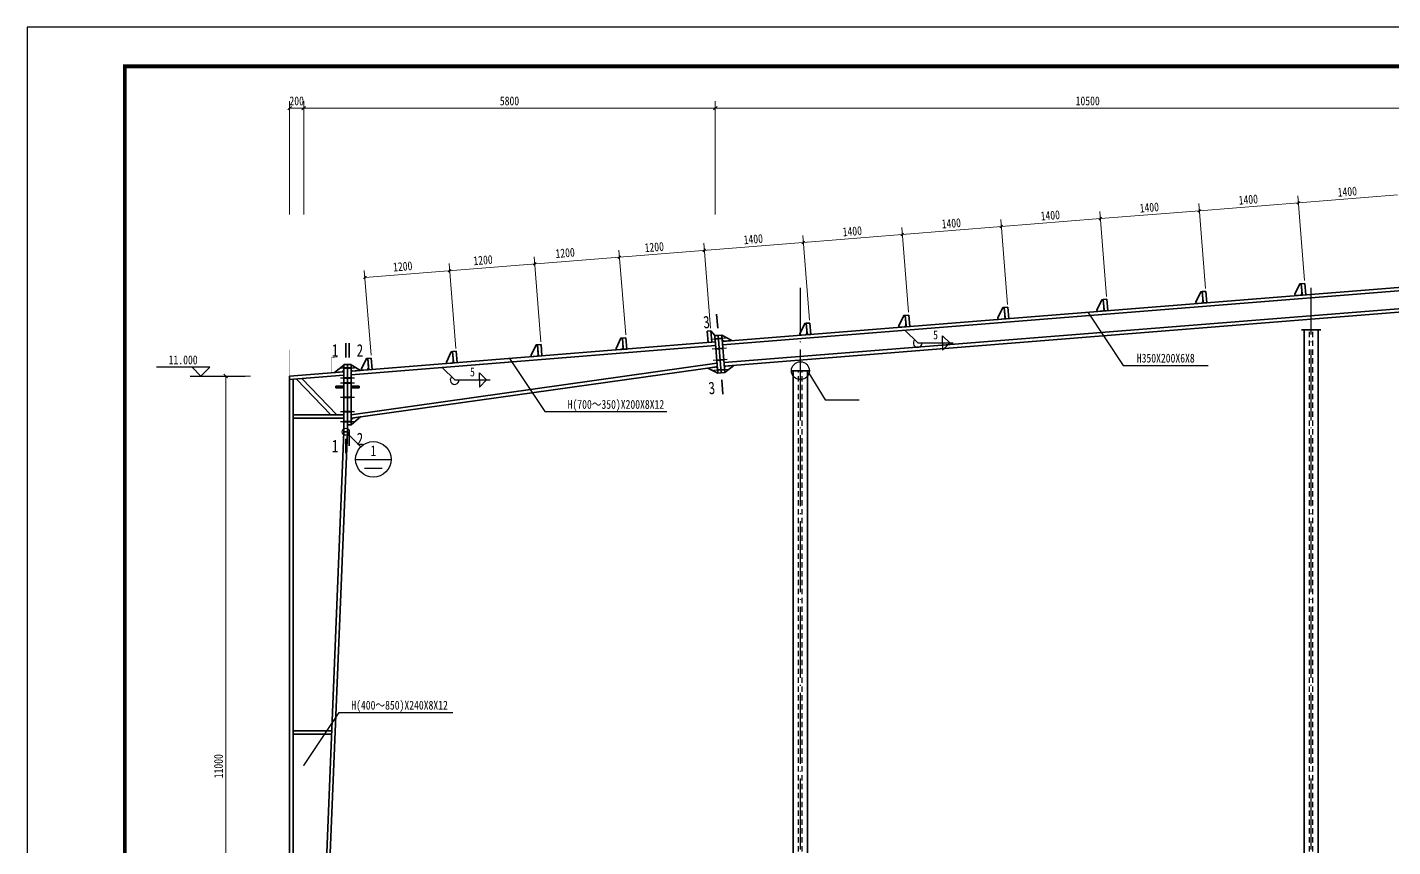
# Model space of a CAD drawing. Extents: x 32461 to 402082, y -617694 to 182569.
# Drawn here: x 74273 to 112764, y -477352 to -454252 of the extents above; entities that cross this region are included whole.
import ezdxf
from ezdxf.enums import TextEntityAlignment as Align

# ---------------------------------------------------------------- set-up
doc = ezdxf.new("R2010")
doc.units = 0
doc.header["$LTSCALE"] = 1000
doc.header["$MEASUREMENT"] = 0
doc.linetypes.add('4', pattern=[5, 1.5, -1, 1.5, -1])
doc.linetypes.add('DOTE', pattern=[2.42, 2, -0.2, 0.02, -0.2])
for name, color, linetype in [('DIM_IDEN', 3, 'CONTINUOUS'), ('DOTE', 252, 'CONTINUOUS'), ('PUB_TITLE', 4, 'CONTINUOUS'), ('REIN', 1, 'CONTINUOUS'), ('门窗', 3, '4')]:
    doc.layers.add(name, color=color, linetype=linetype)
for name, color, linetype, lineweight in [('墙线__粗线', 7, 'CONTINUOUS', 25), ('字符串标注', 9, 'CONTINUOUS', 25), ('尺寸标注', 2, 'CONTINUOUS', 35), ('层10', 7, 'CONTINUOUS', 35), ('层114', 2, 'CONTINUOUS', 25), ('层14', 2, 'CONTINUOUS', 35), ('柱子', 3, 'CONTINUOUS', 35), ('楼层标高', 9, 'CONTINUOUS', 25), ('焊缝标注', 9, 'CONTINUOUS', 25), ('索引符号标注', 9, 'CONTINUOUS', 25)]:
    doc.layers.add(name, color=color, linetype=linetype, lineweight=lineweight)
doc.styles.add('宋体', font='')
doc.styles.get('宋体').set_extended_font_data('SimSun')

# ---------------------------------------------------------------- blocks, each defined once
blk = doc.blocks.new('BuiltIn_2')
at = {"layer": '层14'}
for p, q in [((-250.78, 510.38, 2), (-236.44, 510.38, 2)), ((-250.78, 509.38, 2), (-250.78, 510.38, 2)), ((-236.44, 509.38, 2), (-250.78, 509.38, 2)), ((-236.44, 510.38, 2), (-236.44, 509.38, 2))]:
    blk.add_line(p, q, dxfattribs=at)
blk = doc.blocks.new('BuiltIn_3')
at = {"layer": '层14'}
for p, q in [((-234.44, 523.07, 2), (-234.44, 524.47, 2)), ((-234.44, 524.47, 2), (-231.75, 522.89, 2)), ((-234.04, 522.7, 2), (-234.44, 523.07, 2)), ((-231.75, 522.89, 2), (-234.04, 522.7, 2))]:
    blk.add_line(p, q, dxfattribs=at)
blk = doc.blocks.new('BuiltIn_4')
at = {"layer": '层14'}
for p, q in [((-239.13, 522.3, 2), (-236.44, 524.31, 2)), ((-236.44, 524.31, 2), (-236.44, 522.91, 2)), ((-236.84, 522.48, 2), (-239.13, 522.3, 2)), ((-236.44, 522.91, 2), (-236.84, 522.48, 2))]:
    blk.add_line(p, q, dxfattribs=at)
blk = doc.blocks.new('BuiltIn_5')
at = {"layer": '层14'}
for p, q in [((-231.76, 509.75, 2), (-234.44, 507.57, 2)), ((-234.44, 508.97, 2), (-234.04, 509.43, 2)), ((-234.44, 507.57, 2), (-234.44, 508.97, 2)), ((-234.04, 509.43, 2), (-231.76, 509.75, 2))]:
    blk.add_line(p, q, dxfattribs=at)
blk = doc.blocks.new('BuiltIn_6')
at = {"layer": '层14'}
for p, q in [((-234.44, 518.47, 2), (-232.14, 518.47, 2)), ((-234.44, 517.97, 2), (-234.44, 518.47, 2)), ((-232.14, 517.97, 2), (-234.44, 517.97, 2)), ((-232.14, 518.47, 2), (-232.14, 517.97, 2))]:
    blk.add_line(p, q, dxfattribs=at)
blk = doc.blocks.new('BuiltIn_7')
at = {"layer": '层14'}
for p, q in [((-236.44, 518.47, 2), (-238.74, 518.47, 2)), ((-238.74, 518.47, 2), (-238.74, 517.97, 2)), ((-238.74, 517.97, 2), (-236.44, 517.97, 2)), ((-236.44, 517.97, 2), (-236.44, 518.47, 2))]:
    blk.add_line(p, q, dxfattribs=at)
blk = doc.blocks.new('BuiltIn_15')
at = {"layer": '层14'}
for p, q in [((-133.9, 523.53, 2), (-131.62, 523.85, 2)), ((-131.08, 522.11, 2), (-133.9, 523.53, 2)), ((-131.62, 523.85, 2), (-131.19, 523.51, 2)), ((-131.19, 523.51, 2), (-131.08, 522.11, 2))]:
    blk.add_line(p, q, dxfattribs=at)
blk = doc.blocks.new('BuiltIn_16')
at = {"layer": '层14'}
for p, q in [((-129.82, 531.44, 2), (-129.93, 532.84, 2)), ((-129.93, 532.84, 2), (-127.1, 531.26, 2)), ((-129.39, 531.08, 2), (-129.82, 531.44, 2)), ((-127.1, 531.26, 2), (-129.39, 531.08, 2))]:
    blk.add_line(p, q, dxfattribs=at)
blk = doc.blocks.new('BuiltIn_17')
at = {"layer": '层14'}
for p, q in [((-129.2, 523.67, 2), (-128.83, 524.1, 2)), ((-129.09, 522.27, 2), (-129.2, 523.67, 2)), ((-126.54, 524.28, 2), (-129.09, 522.27, 2)), ((-128.83, 524.1, 2), (-126.54, 524.28, 2))]:
    blk.add_line(p, q, dxfattribs=at)
blk = doc.blocks.new('BuiltIn_37')
at = {"layer": '层114', "color": 2, "linetype": 'Continuous', "lineweight": 25}
blk.add_line((-237.44, 523.57, 2), (-233.44, 523.57, 2), dxfattribs=at)
at = {"layer": '层114', "color": 1, "linetype": 'Continuous', "lineweight": 40}
blk.add_line((-236.44, 523.57, 2), (-234.44, 523.57, 2), dxfattribs=at)
blk = doc.blocks.new('BuiltIn_38')
at = {"layer": '层114', "color": 2, "linetype": 'Continuous', "lineweight": 25}
blk.add_line((-237.44, 520.77, 2), (-233.44, 520.77, 2), dxfattribs=at)
at = {"layer": '层114', "color": 1, "linetype": 'Continuous', "lineweight": 40}
blk.add_line((-236.44, 520.77, 2), (-234.44, 520.77, 2), dxfattribs=at)
blk = doc.blocks.new('BuiltIn_39')
at = {"layer": '层114', "color": 2, "linetype": 'Continuous', "lineweight": 25}
blk.add_line((-237.44, 519.37, 2), (-233.44, 519.37, 2), dxfattribs=at)
at = {"layer": '层114', "color": 1, "linetype": 'Continuous', "lineweight": 40}
blk.add_line((-236.44, 519.37, 2), (-234.44, 519.37, 2), dxfattribs=at)
blk = doc.blocks.new('BuiltIn_40')
at = {"layer": '层114', "color": 2, "linetype": 'Continuous', "lineweight": 25}
blk.add_line((-237.44, 508.47, 2), (-233.44, 508.47, 2), dxfattribs=at)
at = {"layer": '层114', "color": 1, "linetype": 'Continuous', "lineweight": 40}
blk.add_line((-236.44, 508.47, 2), (-234.44, 508.47, 2), dxfattribs=at)
blk = doc.blocks.new('BuiltIn_41')
at = {"layer": '层114', "color": 2, "linetype": 'Continuous', "lineweight": 25}
blk.add_line((-237.44, 511.28, 2), (-233.44, 511.28, 2), dxfattribs=at)
at = {"layer": '层114', "color": 1, "linetype": 'Continuous', "lineweight": 40}
blk.add_line((-236.44, 511.28, 2), (-234.44, 511.28, 2), dxfattribs=at)
blk = doc.blocks.new('BuiltIn_42')
at = {"layer": '层114', "color": 2, "linetype": 'Continuous', "lineweight": 25}
blk.add_line((-237.44, 515.33, 2), (-233.44, 515.33, 2), dxfattribs=at)
at = {"layer": '层114', "color": 1, "linetype": 'Continuous', "lineweight": 40}
blk.add_line((-236.44, 515.33, 2), (-234.44, 515.33, 2), dxfattribs=at)
blk = doc.blocks.new('BuiltIn_49')
at = {"layer": '层114', "color": 2, "linetype": 'Continuous', "lineweight": 25}
blk.add_line((-132.85, 531.7, 2), (-128.86, 532.02, 2), dxfattribs=at)
at = {"layer": '层114', "color": 1, "linetype": 'Continuous', "lineweight": 40}
blk.add_line((-131.85, 531.78, 2), (-129.86, 531.94, 2), dxfattribs=at)
blk = doc.blocks.new('BuiltIn_50')
at = {"layer": '层114', "color": 2, "linetype": 'Continuous', "lineweight": 25}
blk.add_line((-132.63, 528.91, 2), (-128.64, 529.23, 2), dxfattribs=at)
at = {"layer": '层114', "color": 1, "linetype": 'Continuous', "lineweight": 40}
blk.add_line((-131.63, 528.99, 2), (-129.64, 529.15, 2), dxfattribs=at)
blk = doc.blocks.new('BuiltIn_51')
at = {"layer": '层114', "color": 2, "linetype": 'Continuous', "lineweight": 25}
blk.add_line((-132.15, 522.93, 2), (-128.16, 523.25, 2), dxfattribs=at)
at = {"layer": '层114', "color": 1, "linetype": 'Continuous', "lineweight": 40}
blk.add_line((-131.15, 523.01, 2), (-129.16, 523.17, 2), dxfattribs=at)
blk = doc.blocks.new('BuiltIn_52')
at = {"layer": '层114', "color": 2, "linetype": 'Continuous', "lineweight": 25}
blk.add_line((-132.37, 525.72, 2), (-128.38, 526.04, 2), dxfattribs=at)
at = {"layer": '层114', "color": 1, "linetype": 'Continuous', "lineweight": 40}
blk.add_line((-131.38, 525.8, 2), (-129.38, 525.96, 2), dxfattribs=at)

msp = doc.modelspace()

# ---------------------------------------------------------------- hatches: boundary and pattern name
at = {"layer": '焊缝标注'}
for points in [[(99023.8, -462794.9), (99083.7, -462876.4), (99105, -462855.3), (99023.8, -462794.9)], [(85969, -463839.3), (86028.9, -463920.8), (86050.1, -463899.6), (85969, -463839.3)]]:
    msp.add_hatch(color=256, dxfattribs=at).paths.add_polyline_path(points)

# ---------------------------------------------------------------- linework, layer by layer
at = {"layer": 'DIM_IDEN'}
for p, q in [((96307.2, -464005.4, -1976), (96769.4, -464757.6, -9630.9)), ((96769.4, -464757.6, -9630.9), (97728, -464757.6, -9630.9))]:
    msp.add_line(p, q, dxfattribs=at)
msp.add_circle((96066.2, -463933.4, -1976), 251.6, dxfattribs=at)
at = {"layer": 'DOTE', "linetype": 'DOTE'}
for p, q in [((96066.2, -487112.9, -988), (96066.2, -461594, -1976)), ((110466.2, -487112.9, -988), (110466.2, -461594, -1976))]:
    msp.add_line(p, q, dxfattribs=at)
at = {"layer": 'PUB_TITLE'}
msp.add_lwpolyline([(74273.1, -500451.9), (188783.1, -500451.9), (188783.1, -454251.9), (74273.1, -454251.9)], close=True, dxfattribs=at)
at = {"layer": 'PUB_TITLE', "const_width": 110}
msp.add_lwpolyline([(77023.1, -499351.9), (187683.1, -499351.9), (187683.1, -455351.9), (77023.1, -455351.9)], close=True, dxfattribs=at)
at = {"layer": 'REIN', "const_width": 15, "elevation": -2174}
msp.add_lwpolyline([(81673.7, -463336.3), (81673.7, -464075.7), (81773.7, -464075.7), (82837.6, -463989.5), (82839.6, -463562.8), (83009.5, -463545.8)], dxfattribs=at)
at = {"layer": '墙线__粗线'}
msp.add_circle((83250.6, -465654.6, -988), 100, dxfattribs=at)
at = {"layer": '字符串标注'}
for p, q in [((104166.2, -462283.2, -988), (105166.2, -463783.2, -988)), ((87866.2, -463587.2, -988), (88866.2, -465087.2, -988)), ((105166.2, -463783.2, -988), (107566.2, -463783.2, -988)), ((88866.2, -465087.2, -988), (92304.2, -465087.2, -988)), ((82066.2, -475067.2, -988), (83066.2, -473567.2, -988)), ((83066.2, -473567.2, -988), (86269, -473567.2, -988))]:
    msp.add_line(p, q, dxfattribs=at)
at = {"layer": '字符串标注', "linetype": 'Continuous', "const_width": 10}
for points in [[(104171.2, -462283.2, 1), (104161.2, -462283.2, 1)], [(87871.2, -463587.2, 1), (87861.2, -463587.2, 1)], [(82071.2, -475067.2, 1), (82061.2, -475067.2, 1)]]:
    msp.add_lwpolyline(points, format="xyb", close=True, dxfattribs=at)
at = {"layer": '尺寸标注', "lineweight": 35}
for p, q in [((81616.2, -456580.9, -988), (81716.2, -456480.9, -988)), ((82016.2, -456580.9, -988), (82116.2, -456480.9, -988)), ((93616.2, -456580.9, -988), (93716.2, -456480.9, -988)), ((79816.2, -464032.2, -988), (79916.2, -464132.2, -988))]:
    msp.add_line(p, q, dxfattribs=at)
at = {"layer": '尺寸标注', "lineweight": 9}
for p, q in [((81666.2, -459530.1, -988), (81666.2, -456330.9, -988)), ((82066.2, -459530.1, -988), (82066.2, -456330.9, -988)), ((93666.2, -459530.1, -988), (93666.2, -456330.9, -988)), ((81666.2, -456530.9, -988), (82066.2, -456530.9, -988)), ((82066.2, -456530.9, -988), (93666.2, -456530.9, -988)), ((93666.2, -456530.9, -988), (114666.2, -456530.9, -988)), ((80566.2, -464082.2, -988), (79666.2, -464082.2, -988)), ((79866.2, -486083.2, -988), (79866.2, -464082.2, -988))]:
    msp.add_line(p, q, dxfattribs=at)
at = {"layer": '尺寸标注', "color": 9}
for p, q in [((110137.1, -459161.8, -988), (110072.3, -459237.9, -988)), ((110137.1, -459161.8, -988), (110072.3, -459237.9, -988)), ((107346, -459385.1, -988), (107281.2, -459461.2, -988)), ((107346, -459385.1, -988), (107281.2, -459461.2, -988)), ((101763.9, -459831.6, -988), (101699, -459907.8, -988)), ((101763.9, -459831.6, -988), (101699, -459907.8, -988)), ((104555, -459608.3, -988), (104490.1, -459684.5, -988)), ((104555, -459608.3, -988), (104490.1, -459684.5, -988)), ((96181.7, -460278.2, -988), (96116.9, -460354.3, -988)), ((96181.7, -460278.2, -988), (96116.9, -460354.3, -988)), ((98972.8, -460054.9, -988), (98908, -460131, -988)), ((98972.8, -460054.9, -988), (98908, -460131, -988)), ((90998.3, -460692.9, -988), (90933.4, -460769, -988)), ((90998.3, -460692.9, -988), (90933.4, -460769, -988)), ((93390.6, -460501.5, -988), (93325.8, -460577.6, -988)), ((93390.6, -460501.5, -988), (93325.8, -460577.6, -988)), ((86213.6, -461075.6, -988), (86148.7, -461151.8, -988)), ((86213.6, -461075.6, -988), (86148.7, -461151.8, -988)), ((88605.9, -460884.3, -988), (88541.1, -460960.4, -988)), ((88605.9, -460884.3, -988), (88541.1, -460960.4, -988)), ((83821.2, -461267, -988), (83756.4, -461343.2, -988)), ((83821.2, -461267, -988), (83756.4, -461343.2, -988))]:
    msp.add_line(p, q, dxfattribs=at)
at = {"layer": '尺寸标注', "color": 9, "lineweight": 9}
for p, q in [((110280.1, -461392.8, -988), (110088.8, -459000.5, -988)), ((110280.1, -461392.8, -988), (110088.8, -459000.5, -988)), ((110104.7, -459199.8, -988), (112895.8, -458976.5, -988)), ((104698, -461839.4, -988), (104506.6, -459447, -988)), ((104698, -461839.4, -988), (104506.6, -459447, -988)), ((104522.5, -459646.4, -988), (107313.6, -459423.1, -988)), ((107489.1, -461616.1, -988), (107297.7, -459223.8, -988)), ((107489.1, -461616.1, -988), (107297.7, -459223.8, -988)), ((107313.6, -459423.1, -988), (110104.7, -459199.8, -988)), ((99115.8, -462286, -988), (98924.4, -459893.6, -988)), ((99115.8, -462286, -988), (98924.4, -459893.6, -988)), ((98940.4, -460093, -988), (101731.5, -459869.7, -988)), ((101906.9, -462062.7, -988), (101715.5, -459670.3, -988)), ((101906.9, -462062.7, -988), (101715.5, -459670.3, -988)), ((101731.5, -459869.7, -988), (104522.5, -459646.4, -988)), ((83788.8, -461305.1, -988), (96149.3, -460316.3, -988)), ((93533.7, -462732.5, -988), (93342.3, -460340.2, -988)), ((93533.7, -462732.5, -988), (93342.3, -460340.2, -988)), ((96324.7, -462509.3, -988), (96133.3, -460116.9, -988)), ((96324.7, -462509.3, -988), (96133.3, -460116.9, -988)), ((96149.3, -460316.3, -988), (98940.4, -460093, -988)), ((88748.9, -463115.3, -988), (88557.6, -460723, -988)), ((91141.3, -462923.9, -988), (90949.9, -460531.6, -988)), ((83964.2, -463498.1, -988), (83772.8, -461105.7, -988)), ((86356.6, -463306.7, -988), (86165.2, -460914.3, -988))]:
    msp.add_line(p, q, dxfattribs=at)
at = {"layer": '尺寸标注'}
for p, q in [((110186.8, -461480.5, -988), (110286.5, -461472.6, -988)), ((110212.4, -461799.5, -988), (110186.8, -461480.5, -988)), ((110286.5, -461472.6, -988), (110312, -461791.5, -988)), ((107395.8, -461703.8, -988), (107495.4, -461695.9, -988)), ((107421.3, -462022.8, -988), (107395.8, -461703.8, -988)), ((107495.4, -461695.9, -988), (107521, -462014.8, -988)), ((110312, -461791.5, -988), (110212.4, -461799.5, -988)), ((101813.6, -462150.4, -988), (101913.3, -462142.4, -988)), ((101839.1, -462469.4, -988), (101813.6, -462150.4, -988)), ((101913.3, -462142.4, -988), (101938.8, -462461.4, -988)), ((104604.7, -461927.1, -988), (104704.4, -461919.1, -988)), ((104630.2, -462246.1, -988), (104604.7, -461927.1, -988)), ((104729.9, -462238.1, -988), (104630.2, -462246.1, -988)), ((104704.4, -461919.1, -988), (104729.9, -462238.1, -988)), ((107521, -462014.8, -988), (107421.3, -462022.8, -988)), ((96231.4, -462597, -988), (96331.1, -462589, -988)), ((96257, -462916, -988), (96231.4, -462597, -988)), ((96331.1, -462589, -988), (96356.6, -462908, -988)), ((99022.5, -462373.7, -988), (99122.2, -462365.7, -988)), ((99048, -462692.7, -988), (99022.5, -462373.7, -988)), ((99122.2, -462365.7, -988), (99147.7, -462684.7, -988)), ((101938.8, -462461.4, -988), (101839.1, -462469.4, -988)), ((91048, -463011.6, -988), (91147.7, -463003.7, -988)), ((91073.5, -463330.6, -988), (91048, -463011.6, -988)), ((91147.7, -463003.7, -988), (91173.2, -463322.7, -988)), ((93440.3, -462820.3, -988), (93540, -462812.3, -988)), ((93465.9, -463139.2, -988), (93440.3, -462820.3, -988)), ((93540, -462812.3, -988), (93565.5, -463131.3, -988)), ((93540, -462812.3, -988), (93651.8, -462943.8, -988)), ((96356.6, -462908, -988), (96257, -462916, -988)), ((99147.7, -462684.7, -988), (99048, -462692.7, -988)), ((86263.3, -463394.4, -988), (86363, -463386.5, -988)), ((86288.8, -463713.4, -988), (86263.3, -463394.4, -988)), ((86363, -463386.5, -988), (86388.5, -463705.4, -988)), ((88655.6, -463203, -988), (88755.3, -463195.1, -988)), ((88681.2, -463522, -988), (88655.6, -463203, -988)), ((88755.3, -463195.1, -988), (88780.8, -463514, -988)), ((91173.2, -463322.7, -988), (91073.5, -463330.6, -988)), ((93565.5, -463131.3, -988), (93465.9, -463139.2, -988)), ((83870.9, -463585.8, -988), (83970.6, -463577.8, -988)), ((83896.4, -463904.8, -988), (83870.9, -463585.8, -988)), ((83970.6, -463577.8, -988), (83996.1, -463896.8, -988)), ((86388.5, -463705.4, -988), (86288.8, -463713.4, -988)), ((88780.8, -463514, -988), (88681.2, -463522, -988)), ((83996.1, -463896.8, -988), (83896.4, -463904.8, -988))]:
    msp.add_line(p, q, dxfattribs=at)
for points in [[(110009.8, -461775.6), (110013, -461815.5), (110172.5, -461802.7), (110209.2, -461759.6), (110186.8, -461480.5), (110147, -461483.7)], [(107218.7, -461998.9), (107221.9, -462038.8), (107381.4, -462026), (107418.1, -461982.9), (107395.8, -461703.8), (107355.9, -461707)], [(101636.6, -462445.5), (101639.8, -462485.3), (101799.2, -462472.6), (101835.9, -462429.5), (101813.6, -462150.4), (101773.7, -462153.6)], [(104427.6, -462222.2), (104430.8, -462262), (104590.3, -462249.3), (104627, -462206.2), (104604.7, -461927.1), (104564.8, -461930.3)], [(96054.4, -462892), (96057.6, -462931.9), (96217.1, -462919.1), (96253.8, -462876.1), (96231.4, -462597), (96191.6, -462600.2)], [(98845.5, -462668.7), (98848.7, -462708.6), (99008.2, -462695.9), (99044.8, -462652.8), (99022.5, -462373.7), (98982.6, -462376.9)], [(90871, -463306.7), (90874.1, -463346.6), (91033.6, -463333.8), (91070.3, -463290.8), (91048, -463011.6), (91008.1, -463014.8)], [(86086.2, -463689.5), (86089.4, -463729.4), (86248.9, -463716.6), (86285.6, -463673.5), (86263.3, -463394.4), (86223.4, -463397.6)], [(88478.6, -463498.1), (88481.8, -463538), (88641.3, -463525.2), (88678, -463482.1), (88655.6, -463203), (88615.8, -463206.2)], [(83693.9, -463880.9), (83697.1, -463920.7), (83856.6, -463908), (83893.3, -463864.9), (83870.9, -463585.8), (83831, -463589)]]:
    msp.add_lwpolyline(points, close=True, dxfattribs=at)
at = {"layer": '尺寸标注', "elevation": -988}
msp.add_lwpolyline([(93651.8, -462943.8), (93666.2, -463123.2), (93565.5, -463131.3)], dxfattribs=at)
at = {"layer": '层10'}
for p, q in [((93703.7, -462337.7, -988), (93735.6, -462736.4, -988)), ((83250.6, -463157.5, -988), (83250.6, -463557.5, -988)), ((83350.6, -463157.5, -988), (83350.6, -463557.5, -988)), ((93884, -464592.5, -988), (93852.2, -464193.8, -988)), ((83350.6, -466054.6, -988), (83350.6, -465654.6, -988)), ((83250.6, -466254.6, -988), (83250.6, -465854.6, -988))]:
    msp.add_line(p, q, dxfattribs=at)
at = {"layer": '层14'}
for p, q in [((93651.8, -462943.8, -988), (93751.5, -462935.8, -988)), ((93736.5, -464002.4, -988), (93651.8, -462943.8, -988)), ((93751.5, -462935.8, -988), (93851.2, -462927.8, -988)), ((93751.5, -462935.8, -988), (93836.2, -463994.4, -988)), ((93836.2, -463994.4, -988), (93751.5, -462935.8, -988)), ((93851.2, -462927.8, -988), (93935.9, -463986.5, -988)), ((83200.6, -465654.6, -988), (83200.6, -463757.5, -988)), ((83200.6, -463757.5, -988), (83300.6, -463757.5, -988)), ((83300.6, -463757.5, -988), (83300.6, -465654.6, -988)), ((83300.6, -465454.6, -988), (83300.6, -463757.5, -988)), ((83300.6, -463757.5, -988), (83400.6, -463757.5, -988)), ((83400.6, -463757.5, -988), (83400.6, -465454.6, -988)), ((81666.2, -464083.2, -988), (83200.6, -463960.5, -988)), ((83200.6, -464060.8, -988), (81666.2, -464183.5, -988)), ((81666.2, -464183.5, -988), (81666.2, -464083.2, -988)), ((83200.6, -463960.5, -988), (83200.6, -464060.8, -988)), ((93836.2, -463994.4, -988), (93736.5, -464002.4, -988)), ((93935.9, -463986.5, -988), (93836.2, -463994.4, -988)), ((83300.6, -465654.6, -988), (83200.6, -465654.6, -988)), ((83400.6, -465454.6, -988), (83300.6, -465454.6, -988)), ((81766.2, -474083.2, -988), (82854.6, -474083.2, -988)), ((82850.5, -474183.2, -988), (81766.2, -474183.2, -988))]:
    msp.add_line(p, q, dxfattribs=at)
at = {"layer": '层14', "elevation": -988}
for points in [[(81858.8, -464168.1), (82825.3, -465174.1)], [(82016.4, -464155.5), (82995, -465174.1)]]:
    msp.add_lwpolyline(points, dxfattribs=at)
at = {"layer": '柱子'}
for p, q in [((93865.6, -463107.3, -988), (114466.8, -461459.2, -988)), ((93873.5, -463207, -988), (114474.8, -461558.8, -988)), ((93913.4, -463705.4, -988), (114514.7, -462057.3, -988)), ((93921.4, -463805, -988), (114522.6, -462156.9, -988)), ((83400.6, -463944.5, -988), (93666.2, -463123.2, -988)), ((83400.6, -464044.8, -988), (93674.2, -463222.9, -988)), ((83400.6, -465173.6, -988), (93714, -463721.1, -988)), ((81666.2, -464183.5, -988), (81766.2, -464175.5, -988)), ((81666.2, -485983.2, -988), (81666.2, -464183.5, -988)), ((81766.2, -485983.2, -988), (81766.2, -464175.5, -988)), ((83400.6, -465274.6, -988), (93722, -463821, -988)), ((82366.1, -485983.2, -988), (83200.6, -465654.6, -988)), ((82466.2, -485983.2, -988), (83300.7, -465654.6, -988)), ((83200.6, -465654.6, -988), (83300.7, -465654.6, -988))]:
    msp.add_line(p, q, dxfattribs=at)
for points, elevation in [([(110740.9, -462781.5), (110194.7, -462781.5)], -9524.5), ([(110266.2, -485983.2), (110266.2, -462781.5)], -988), ([(110666.2, -485983.2), (110666.2, -462781.5)], -988), ([(96340.9, -463933.4), (95794.7, -463933.4)], -7582.8), ([(95866.2, -485983.2), (95866.2, -463933.4)], -988), ([(96266.2, -485983.2), (96266.2, -463933.4)], -988)]:
    msp.add_lwpolyline(points, dxfattribs=dict(at, elevation=elevation))
at = {"layer": '楼层标高'}
for p, q in [((79416.2, -463832.2, -988), (77916.2, -463832.2, -988)), ((78866.2, -464082.2, -988), (80416.2, -464082.2, -988)), ((79166.2, -464082.2, -988), (78916.2, -463832.2, -988)), ((79166.2, -464082.2, -988), (79416.2, -463832.2, -988))]:
    msp.add_line(p, q, dxfattribs=at)
at = {"layer": '焊缝标注'}
for p, q in [((99023.8, -462794.9, -988), (99376.4, -463149.5, -988)), ((100076.4, -462949.5, -988), (100276.4, -463149.5, -988)), ((100076.4, -463149.5, -988), (100076.4, -462949.5, -988)), ((99376.4, -463149.5, -988), (100376.4, -463149.5, -988)), ((100076.4, -463349.5, -988), (100276.4, -463149.5, -988)), ((100076.4, -463149.5, -988), (100076.4, -463349.5, -988)), ((85969, -463839.3, -988), (86321.6, -464193.9, -988)), ((86321.6, -464193.9, -988), (87321.6, -464193.9, -988)), ((87021.6, -463993.9, -988), (87221.6, -464193.9, -988)), ((87021.6, -464193.9, -988), (87021.6, -463993.9, -988)), ((87021.6, -464393.9, -988), (87221.6, -464193.9, -988)), ((87021.6, -464193.9, -988), (87021.6, -464393.9, -988))]:
    msp.add_line(p, q, dxfattribs=at)
for centre, start in [((99376.4, -463149.5, -988), 134.84026), ((86321.6, -464193.9, -988), 134.84029)]:
    msp.add_arc(centre, 125, start, 0, dxfattribs=at)
at = {"layer": '索引符号标注'}
for p, q in [((83321.3, -465725.3, -988), (83674.9, -466078.8, -988)), ((83528.4, -466432.4, -988), (84528.4, -466432.4, -988)), ((83778.4, -466682.4, -988), (84278.4, -466682.4, -988))]:
    msp.add_line(p, q, dxfattribs=at)
msp.add_circle((84028.4, -466432.4, -988), 500, dxfattribs=at)
at = {"layer": '门窗', "ltscale": 0.1, "elevation": -988}
for points in [[(110416.2, -485983.2), (110416.2, -462781.5)], [(110516.2, -485983.2), (110516.2, -462803)], [(96016.2, -485983.2), (96016.2, -463933.4)], [(96116.2, -485983.2), (96116.2, -463955)]]:
    msp.add_lwpolyline(points, dxfattribs=at)

# ---------------------------------------------------------------- block references
at = {"layer": '层114', "color": 1, "xscale": 100, "yscale": 100, "zscale": 100}
for name in ['BuiltIn_49', 'BuiltIn_50', 'BuiltIn_52', 'BuiltIn_37', 'BuiltIn_38', 'BuiltIn_51', 'BuiltIn_39', 'BuiltIn_42', 'BuiltIn_41', 'BuiltIn_40']:
    msp.add_blockref(name, (106844.4, -516211.6, -1188), dxfattribs=at)
at = {"layer": '层14', "xscale": 100, "yscale": 100, "zscale": 100}
for name in ['BuiltIn_16', 'BuiltIn_4', 'BuiltIn_3', 'BuiltIn_17', 'BuiltIn_15', 'BuiltIn_7', 'BuiltIn_6', 'BuiltIn_2', 'BuiltIn_5']:
    msp.add_blockref(name, (106844.4, -516211.6, -1188), dxfattribs=at)

# ---------------------------------------------------------------- texts
at = {"layer": '字符串标注', "style": '宋体', "width": 0.8}
for s, p in [('H350X200X6X8', (106366.2, -463778.2, -988)), ('H(700～350)X200X8X12', (90866.2, -465082.2, -988)), ('H(400～850)X240X8X12', (84767.2, -473562.2, -988))]:
    msp.add_text(s, height=250, dxfattribs=at).set_placement(p, align=Align.BOTTOM_CENTER)
at = {"layer": '尺寸标注', "style": '宋体', "width": 0.8}
for s, p in [('200', (81866.2, -456525.9, -988)), ('5800', (87866.2, -456525.9, -988)), ('10500', (104166.2, -456525.9, -988))]:
    msp.add_text(s, height=250, dxfattribs=at).set_placement(p, align=Align.BOTTOM_CENTER)
at = {"layer": '尺寸标注', "color": 9, "style": '宋体', "width": 0.8}
for s, p in [('1400', (111499.9, -459083.2, -988)), ('1400', (105917.7, -459529.8, -988)), ('1400', (108708.8, -459306.5, -988)), ('1400', (103126.6, -459753.1, -988)), ('1400', (97544.4, -460199.6, -988)), ('1400', (100335.5, -459976.3, -988)), ('1200', (91962.3, -460646.2, -988)), ('1400', (94753.4, -460422.9, -988)), ('1200', (87135.4, -461014.2, -988)), ('1200', (89449.8, -460809.9, -988)), ('1200', (84871.9, -461191.2, -988))]:
    msp.add_text(s, height=250, rotation=4.57392, dxfattribs=at).set_placement(p, align=Align.BOTTOM_CENTER)
at = {"layer": '尺寸标注', "style": '宋体', "width": 0.8}
msp.add_text('11000', height=250, rotation=90, dxfattribs=at).set_placement((79861.2, -475082.7, -988), align=Align.BOTTOM_CENTER)
at = {"layer": '层10', "style": '宋体', "width": 0.771429}
for p in [(93420.6, -462561, -988), (93569.1, -464417.1, -988)]:
    msp.add_text('3', height=350, rotation=4.57382, dxfattribs=at).set_placement(p, align=Align.MIDDLE_CENTER)
for s, p in [('1', (82950.6, -463357.5, -988)), ('2', (83650.6, -463357.5, -988)), ('2', (83650.6, -465854.6, -988)), ('1', (82950.6, -466054.6, -988))]:
    msp.add_text(s, height=350, dxfattribs=at).set_placement(p, align=Align.MIDDLE_CENTER)
at = {"layer": '楼层标高', "style": '宋体', "width": 0.8}
msp.add_text('11.000', height=250, dxfattribs=at).set_placement((78666.2, -463827.2, -988), align=Align.BOTTOM_CENTER)
at = {"layer": '焊缝标注', "style": '宋体', "width": 0.8}
for p in [(99876.4, -463124.5, -988), (86821.6, -464168.9, -988)]:
    msp.add_text('5', height=250, dxfattribs=at).set_placement(p, align=Align.BOTTOM_CENTER)
at = {"layer": '索引符号标注', "style": '宋体', "width": 0.8}
msp.add_text('1', height=300, dxfattribs=at).set_placement((84028.4, -466427.4, -988), align=Align.BOTTOM_CENTER)

doc.saveas('drawing.dxf')
